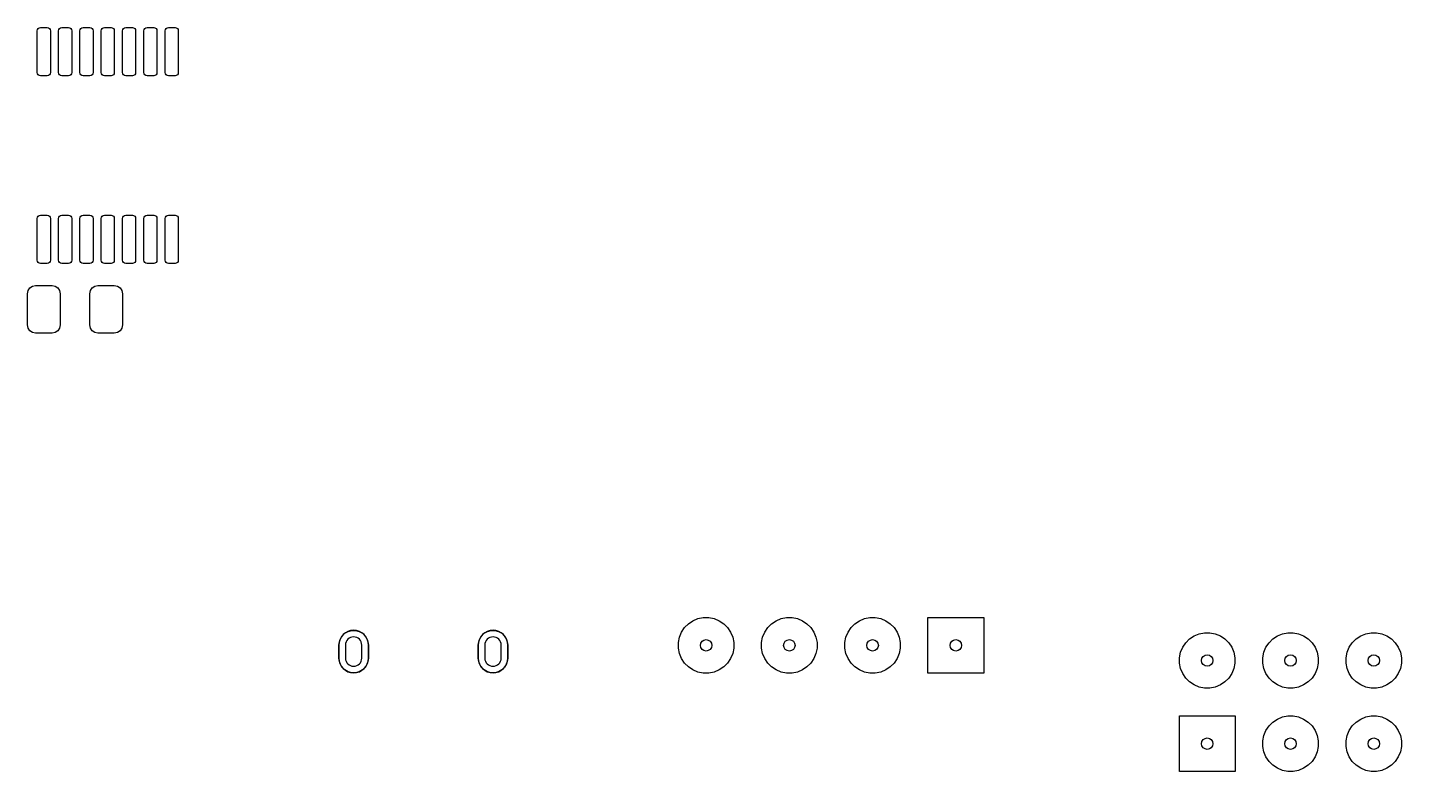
# Model space of a CAD drawing. Header units: inches. Extents: x 1.93 to 9.38, y -5.74 to -1.35.
# Drawn here: x 5.719 to 7.369, y -5.742 to -4.848 of the extents above; entities that cross this region are included whole.
import ezdxf

# ---------------------------------------------------------------- set-up
doc = ezdxf.new("R2010")
doc.units = ezdxf.units.IN
doc.header["$MEASUREMENT"] = 0
doc.layers.add('BLACK', color=250, linetype='CONTINUOUS')

msp = doc.modelspace()

# ---------------------------------------------------------------- linework, layer by layer
at = {"layer": 'BLACK', "linetype": 'CONTINUOUS'}
for p, q in [((5.7303, -4.8524), (5.7306, -4.8509)), ((5.7306, -4.8509), (5.7315, -4.8496)), ((5.7315, -4.8496), (5.7327, -4.8487)), ((5.7327, -4.8487), (5.7343, -4.8484)), ((5.7343, -4.8484), (5.7421, -4.8484)), ((5.7421, -4.8484), (5.7436, -4.8487)), ((5.7436, -4.8487), (5.7449, -4.8496)), ((5.7449, -4.8496), (5.7458, -4.8509)), ((5.7458, -4.8509), (5.7461, -4.8524)), ((5.7559, -4.8524), (5.7562, -4.8509)), ((5.7562, -4.8509), (5.7571, -4.8496)), ((5.7571, -4.8496), (5.7583, -4.8487)), ((5.7583, -4.8487), (5.7598, -4.8484)), ((5.7598, -4.8484), (5.7677, -4.8484)), ((5.7677, -4.8484), (5.7692, -4.8487)), ((5.7692, -4.8487), (5.7705, -4.8496)), ((5.7705, -4.8496), (5.7714, -4.8509)), ((5.7714, -4.8509), (5.7717, -4.8524)), ((5.7815, -4.8524), (5.7818, -4.8509)), ((5.7818, -4.8509), (5.7826, -4.8496)), ((5.7826, -4.8496), (5.7839, -4.8487)), ((5.7839, -4.8487), (5.7854, -4.8484)), ((5.7854, -4.8484), (5.7933, -4.8484)), ((5.7933, -4.8484), (5.7948, -4.8487)), ((5.7948, -4.8487), (5.7961, -4.8496)), ((5.7961, -4.8496), (5.7969, -4.8509)), ((5.7969, -4.8509), (5.7972, -4.8524)), ((5.8071, -4.8524), (5.8074, -4.8509)), ((5.8074, -4.8509), (5.8082, -4.8496)), ((5.8082, -4.8496), (5.8095, -4.8487)), ((5.8095, -4.8487), (5.811, -4.8484)), ((5.811, -4.8484), (5.8189, -4.8484)), ((5.8189, -4.8484), (5.8204, -4.8487)), ((5.8204, -4.8487), (5.8217, -4.8496)), ((5.8217, -4.8496), (5.8225, -4.8509)), ((5.8225, -4.8509), (5.8228, -4.8524)), ((5.8327, -4.8524), (5.833, -4.8509)), ((5.833, -4.8509), (5.8338, -4.8496)), ((5.8338, -4.8496), (5.8351, -4.8487)), ((5.8351, -4.8487), (5.8366, -4.8484)), ((5.8366, -4.8484), (5.8445, -4.8484)), ((5.8445, -4.8484), (5.846, -4.8487)), ((5.846, -4.8487), (5.8473, -4.8496)), ((5.8473, -4.8496), (5.8481, -4.8509)), ((5.8481, -4.8509), (5.8484, -4.8524)), ((5.8583, -4.8524), (5.8586, -4.8509)), ((5.8586, -4.8509), (5.8594, -4.8496)), ((5.8594, -4.8496), (5.8607, -4.8487)), ((5.8607, -4.8487), (5.8622, -4.8484)), ((5.8622, -4.8484), (5.8701, -4.8484)), ((5.8701, -4.8484), (5.8716, -4.8487)), ((5.8716, -4.8487), (5.8729, -4.8496)), ((5.8729, -4.8496), (5.8737, -4.8509)), ((5.8737, -4.8509), (5.874, -4.8524)), ((5.8839, -4.8524), (5.8842, -4.8509)), ((5.8842, -4.8509), (5.885, -4.8496)), ((5.885, -4.8496), (5.8863, -4.8487)), ((5.8863, -4.8487), (5.8878, -4.8484)), ((5.8878, -4.8484), (5.8957, -4.8484)), ((5.8957, -4.8484), (5.8972, -4.8487)), ((5.8972, -4.8487), (5.8985, -4.8496)), ((5.8985, -4.8496), (5.8993, -4.8509)), ((5.8993, -4.8509), (5.8996, -4.8524)), ((5.7303, -4.9026), (5.7303, -4.8524)), ((5.7461, -4.8524), (5.7461, -4.9026)), ((5.7559, -4.9026), (5.7559, -4.8524)), ((5.7717, -4.8524), (5.7717, -4.9026)), ((5.7815, -4.9026), (5.7815, -4.8524)), ((5.7972, -4.8524), (5.7972, -4.9026)), ((5.8071, -4.9026), (5.8071, -4.8524)), ((5.8228, -4.8524), (5.8228, -4.9026)), ((5.8327, -4.9026), (5.8327, -4.8524)), ((5.8484, -4.8524), (5.8484, -4.9026)), ((5.8583, -4.9026), (5.8583, -4.8524)), ((5.874, -4.8524), (5.874, -4.9026)), ((5.8839, -4.9026), (5.8839, -4.8524)), ((5.8996, -4.8524), (5.8996, -4.9026)), ((5.7306, -4.9041), (5.7303, -4.9026)), ((5.7315, -4.9053), (5.7306, -4.9041)), ((5.7327, -4.9062), (5.7315, -4.9053)), ((5.7343, -4.9065), (5.7327, -4.9062)), ((5.7421, -4.9065), (5.7343, -4.9065)), ((5.7436, -4.9062), (5.7421, -4.9065)), ((5.7449, -4.9053), (5.7436, -4.9062)), ((5.7458, -4.9041), (5.7449, -4.9053)), ((5.7461, -4.9026), (5.7458, -4.9041)), ((5.7562, -4.9041), (5.7559, -4.9026)), ((5.7571, -4.9053), (5.7562, -4.9041)), ((5.7583, -4.9062), (5.7571, -4.9053)), ((5.7598, -4.9065), (5.7583, -4.9062)), ((5.7677, -4.9065), (5.7598, -4.9065)), ((5.7692, -4.9062), (5.7677, -4.9065)), ((5.7705, -4.9053), (5.7692, -4.9062)), ((5.7714, -4.9041), (5.7705, -4.9053)), ((5.7717, -4.9026), (5.7714, -4.9041)), ((5.7818, -4.9041), (5.7815, -4.9026)), ((5.7826, -4.9053), (5.7818, -4.9041)), ((5.7839, -4.9062), (5.7826, -4.9053)), ((5.7854, -4.9065), (5.7839, -4.9062)), ((5.7933, -4.9065), (5.7854, -4.9065)), ((5.7948, -4.9062), (5.7933, -4.9065)), ((5.7961, -4.9053), (5.7948, -4.9062)), ((5.7969, -4.9041), (5.7961, -4.9053)), ((5.7972, -4.9026), (5.7969, -4.9041)), ((5.8074, -4.9041), (5.8071, -4.9026)), ((5.8082, -4.9053), (5.8074, -4.9041)), ((5.8095, -4.9062), (5.8082, -4.9053)), ((5.811, -4.9065), (5.8095, -4.9062)), ((5.8189, -4.9065), (5.811, -4.9065)), ((5.8204, -4.9062), (5.8189, -4.9065)), ((5.8217, -4.9053), (5.8204, -4.9062)), ((5.8225, -4.9041), (5.8217, -4.9053)), ((5.8228, -4.9026), (5.8225, -4.9041)), ((5.833, -4.9041), (5.8327, -4.9026)), ((5.8338, -4.9053), (5.833, -4.9041)), ((5.8351, -4.9062), (5.8338, -4.9053)), ((5.8366, -4.9065), (5.8351, -4.9062)), ((5.8445, -4.9065), (5.8366, -4.9065)), ((5.846, -4.9062), (5.8445, -4.9065)), ((5.8473, -4.9053), (5.846, -4.9062)), ((5.8481, -4.9041), (5.8473, -4.9053)), ((5.8484, -4.9026), (5.8481, -4.9041)), ((5.8586, -4.9041), (5.8583, -4.9026)), ((5.8594, -4.9053), (5.8586, -4.9041)), ((5.8607, -4.9062), (5.8594, -4.9053)), ((5.8622, -4.9065), (5.8607, -4.9062)), ((5.8701, -4.9065), (5.8622, -4.9065)), ((5.8716, -4.9062), (5.8701, -4.9065)), ((5.8729, -4.9053), (5.8716, -4.9062)), ((5.8737, -4.9041), (5.8729, -4.9053)), ((5.874, -4.9026), (5.8737, -4.9041)), ((5.8842, -4.9041), (5.8839, -4.9026)), ((5.885, -4.9053), (5.8842, -4.9041)), ((5.8863, -4.9062), (5.885, -4.9053)), ((5.8878, -4.9065), (5.8863, -4.9062)), ((5.8957, -4.9065), (5.8878, -4.9065)), ((5.8972, -4.9062), (5.8957, -4.9065)), ((5.8985, -4.9053), (5.8972, -4.9062)), ((5.8993, -4.9041), (5.8985, -4.9053)), ((5.8996, -4.9026), (5.8993, -4.9041)), ((5.7303, -5.0778), (5.7306, -5.0762)), ((5.7303, -5.128), (5.7303, -5.0778)), ((5.7306, -5.0762), (5.7315, -5.075)), ((5.7315, -5.075), (5.7327, -5.0741)), ((5.7327, -5.0741), (5.7343, -5.0738)), ((5.7343, -5.0738), (5.7421, -5.0738)), ((5.7421, -5.0738), (5.7436, -5.0741)), ((5.7436, -5.0741), (5.7449, -5.075)), ((5.7449, -5.075), (5.7458, -5.0762)), ((5.7458, -5.0762), (5.7461, -5.0778)), ((5.7461, -5.0778), (5.7461, -5.128)), ((5.7559, -5.0778), (5.7562, -5.0762)), ((5.7559, -5.128), (5.7559, -5.0778)), ((5.7562, -5.0762), (5.7571, -5.075)), ((5.7571, -5.075), (5.7583, -5.0741)), ((5.7583, -5.0741), (5.7598, -5.0738)), ((5.7598, -5.0738), (5.7677, -5.0738)), ((5.7677, -5.0738), (5.7692, -5.0741)), ((5.7692, -5.0741), (5.7705, -5.075)), ((5.7705, -5.075), (5.7714, -5.0762)), ((5.7714, -5.0762), (5.7717, -5.0778)), ((5.7717, -5.0778), (5.7717, -5.128)), ((5.7815, -5.0778), (5.7818, -5.0762)), ((5.7815, -5.128), (5.7815, -5.0778)), ((5.7818, -5.0762), (5.7826, -5.075)), ((5.7826, -5.075), (5.7839, -5.0741)), ((5.7839, -5.0741), (5.7854, -5.0738)), ((5.7854, -5.0738), (5.7933, -5.0738)), ((5.7933, -5.0738), (5.7948, -5.0741)), ((5.7948, -5.0741), (5.7961, -5.075)), ((5.7961, -5.075), (5.7969, -5.0762)), ((5.7969, -5.0762), (5.7972, -5.0778)), ((5.7972, -5.0778), (5.7972, -5.128)), ((5.8071, -5.0778), (5.8074, -5.0762)), ((5.8071, -5.128), (5.8071, -5.0778)), ((5.8074, -5.0762), (5.8082, -5.075)), ((5.8082, -5.075), (5.8095, -5.0741)), ((5.8095, -5.0741), (5.811, -5.0738)), ((5.811, -5.0738), (5.8189, -5.0738)), ((5.8189, -5.0738), (5.8204, -5.0741)), ((5.8204, -5.0741), (5.8217, -5.075)), ((5.8217, -5.075), (5.8225, -5.0762)), ((5.8225, -5.0762), (5.8228, -5.0778)), ((5.8228, -5.0778), (5.8228, -5.128)), ((5.8327, -5.0778), (5.833, -5.0762)), ((5.8327, -5.128), (5.8327, -5.0778)), ((5.833, -5.0762), (5.8338, -5.075)), ((5.8338, -5.075), (5.8351, -5.0741)), ((5.8351, -5.0741), (5.8366, -5.0738)), ((5.8366, -5.0738), (5.8445, -5.0738)), ((5.8445, -5.0738), (5.846, -5.0741)), ((5.846, -5.0741), (5.8473, -5.075)), ((5.8473, -5.075), (5.8481, -5.0762)), ((5.8481, -5.0762), (5.8484, -5.0778)), ((5.8484, -5.0778), (5.8484, -5.128)), ((5.8583, -5.0778), (5.8586, -5.0762)), ((5.8583, -5.128), (5.8583, -5.0778)), ((5.8586, -5.0762), (5.8594, -5.075)), ((5.8594, -5.075), (5.8607, -5.0741)), ((5.8607, -5.0741), (5.8622, -5.0738)), ((5.8622, -5.0738), (5.8701, -5.0738)), ((5.8701, -5.0738), (5.8716, -5.0741)), ((5.8716, -5.0741), (5.8729, -5.075)), ((5.8729, -5.075), (5.8737, -5.0762)), ((5.8737, -5.0762), (5.874, -5.0778)), ((5.874, -5.0778), (5.874, -5.128)), ((5.8839, -5.0778), (5.8842, -5.0762)), ((5.8839, -5.128), (5.8839, -5.0778)), ((5.8842, -5.0762), (5.885, -5.075)), ((5.885, -5.075), (5.8863, -5.0741)), ((5.8863, -5.0741), (5.8878, -5.0738)), ((5.8878, -5.0738), (5.8957, -5.0738)), ((5.8957, -5.0738), (5.8972, -5.0741)), ((5.8972, -5.0741), (5.8985, -5.075)), ((5.8985, -5.075), (5.8993, -5.0762)), ((5.8993, -5.0762), (5.8996, -5.0778)), ((5.8996, -5.0778), (5.8996, -5.128)), ((5.7306, -5.1295), (5.7303, -5.128)), ((5.7315, -5.1307), (5.7306, -5.1295)), ((5.7327, -5.1316), (5.7315, -5.1307)), ((5.7343, -5.1319), (5.7327, -5.1316)), ((5.7421, -5.1319), (5.7343, -5.1319)), ((5.7436, -5.1316), (5.7421, -5.1319)), ((5.7449, -5.1307), (5.7436, -5.1316)), ((5.7458, -5.1295), (5.7449, -5.1307)), ((5.7461, -5.128), (5.7458, -5.1295)), ((5.7562, -5.1295), (5.7559, -5.128)), ((5.7571, -5.1307), (5.7562, -5.1295)), ((5.7583, -5.1316), (5.7571, -5.1307)), ((5.7598, -5.1319), (5.7583, -5.1316)), ((5.7677, -5.1319), (5.7598, -5.1319)), ((5.7692, -5.1316), (5.7677, -5.1319)), ((5.7705, -5.1307), (5.7692, -5.1316)), ((5.7714, -5.1295), (5.7705, -5.1307)), ((5.7717, -5.128), (5.7714, -5.1295)), ((5.7818, -5.1295), (5.7815, -5.128)), ((5.7826, -5.1307), (5.7818, -5.1295)), ((5.7839, -5.1316), (5.7826, -5.1307)), ((5.7854, -5.1319), (5.7839, -5.1316)), ((5.7933, -5.1319), (5.7854, -5.1319)), ((5.7948, -5.1316), (5.7933, -5.1319)), ((5.7961, -5.1307), (5.7948, -5.1316)), ((5.7969, -5.1295), (5.7961, -5.1307)), ((5.7972, -5.128), (5.7969, -5.1295)), ((5.8074, -5.1295), (5.8071, -5.128)), ((5.8082, -5.1307), (5.8074, -5.1295)), ((5.8095, -5.1316), (5.8082, -5.1307)), ((5.811, -5.1319), (5.8095, -5.1316)), ((5.8189, -5.1319), (5.811, -5.1319)), ((5.8204, -5.1316), (5.8189, -5.1319)), ((5.8217, -5.1307), (5.8204, -5.1316)), ((5.8225, -5.1295), (5.8217, -5.1307)), ((5.8228, -5.128), (5.8225, -5.1295)), ((5.833, -5.1295), (5.8327, -5.128)), ((5.8338, -5.1307), (5.833, -5.1295)), ((5.8351, -5.1316), (5.8338, -5.1307)), ((5.8366, -5.1319), (5.8351, -5.1316)), ((5.8445, -5.1319), (5.8366, -5.1319)), ((5.846, -5.1316), (5.8445, -5.1319)), ((5.8473, -5.1307), (5.846, -5.1316)), ((5.8481, -5.1295), (5.8473, -5.1307)), ((5.8484, -5.128), (5.8481, -5.1295)), ((5.8586, -5.1295), (5.8583, -5.128)), ((5.8594, -5.1307), (5.8586, -5.1295)), ((5.8607, -5.1316), (5.8594, -5.1307)), ((5.8622, -5.1319), (5.8607, -5.1316)), ((5.8701, -5.1319), (5.8622, -5.1319)), ((5.8716, -5.1316), (5.8701, -5.1319)), ((5.8729, -5.1307), (5.8716, -5.1316)), ((5.8737, -5.1295), (5.8729, -5.1307)), ((5.874, -5.128), (5.8737, -5.1295)), ((5.8842, -5.1295), (5.8839, -5.128)), ((5.885, -5.1307), (5.8842, -5.1295)), ((5.8863, -5.1316), (5.885, -5.1307)), ((5.8878, -5.1319), (5.8863, -5.1316)), ((5.8957, -5.1319), (5.8878, -5.1319)), ((5.8972, -5.1316), (5.8957, -5.1319)), ((5.8985, -5.1307), (5.8972, -5.1316)), ((5.8993, -5.1295), (5.8985, -5.1307)), ((5.8996, -5.128), (5.8993, -5.1295)), ((5.7185, -5.1683), (5.7193, -5.1645)), ((5.7193, -5.1645), (5.7214, -5.1613)), ((5.7214, -5.1613), (5.7246, -5.1592)), ((5.7246, -5.1592), (5.7283, -5.1585)), ((5.7283, -5.1585), (5.748, -5.1585)), ((5.748, -5.1585), (5.7518, -5.1592)), ((5.7518, -5.1592), (5.755, -5.1613)), ((5.755, -5.1613), (5.7571, -5.1645)), ((5.7571, -5.1645), (5.7579, -5.1683)), ((5.7933, -5.1683), (5.7941, -5.1645)), ((5.7941, -5.1645), (5.7962, -5.1613)), ((5.7962, -5.1613), (5.7994, -5.1592)), ((5.7994, -5.1592), (5.8031, -5.1585)), ((5.8031, -5.1585), (5.8228, -5.1585)), ((5.8228, -5.1585), (5.8266, -5.1592)), ((5.8266, -5.1592), (5.8298, -5.1613)), ((5.8298, -5.1613), (5.8319, -5.1645)), ((5.8319, -5.1645), (5.8327, -5.1683)), ((5.7185, -5.2057), (5.7185, -5.1683)), ((5.7579, -5.1683), (5.7579, -5.2057)), ((5.7933, -5.2057), (5.7933, -5.1683)), ((5.8327, -5.1683), (5.8327, -5.2057)), ((5.7193, -5.2095), (5.7185, -5.2057)), ((5.7214, -5.2127), (5.7193, -5.2095)), ((5.7246, -5.2148), (5.7214, -5.2127)), ((5.755, -5.2127), (5.7518, -5.2148)), ((5.7571, -5.2095), (5.755, -5.2127)), ((5.7579, -5.2057), (5.7571, -5.2095)), ((5.7941, -5.2095), (5.7933, -5.2057)), ((5.7962, -5.2127), (5.7941, -5.2095)), ((5.7994, -5.2148), (5.7962, -5.2127)), ((5.8298, -5.2127), (5.8266, -5.2148)), ((5.8319, -5.2095), (5.8298, -5.2127)), ((5.8327, -5.2057), (5.8319, -5.2095)), ((5.7283, -5.2156), (5.7246, -5.2148)), ((5.748, -5.2156), (5.7283, -5.2156)), ((5.7518, -5.2148), (5.748, -5.2156)), ((5.8031, -5.2156), (5.7994, -5.2148)), ((5.8228, -5.2156), (5.8031, -5.2156)), ((5.8266, -5.2148), (5.8228, -5.2156)), ((6.5122, -5.5647), (6.5177, -5.561)), ((6.5177, -5.561), (6.5238, -5.5585)), ((6.5238, -5.5585), (6.5302, -5.5572)), ((6.5302, -5.5572), (6.5367, -5.5572)), ((6.5367, -5.5572), (6.5432, -5.5585)), ((6.5432, -5.5585), (6.5492, -5.561)), ((6.5492, -5.561), (6.5547, -5.5647)), ((6.6122, -5.5647), (6.6177, -5.561)), ((6.6177, -5.561), (6.6238, -5.5585)), ((6.6238, -5.5585), (6.6302, -5.5572)), ((6.6302, -5.5572), (6.6367, -5.5572)), ((6.6367, -5.5572), (6.6432, -5.5585)), ((6.6432, -5.5585), (6.6492, -5.561)), ((6.6492, -5.561), (6.6547, -5.5647)), ((6.7122, -5.5647), (6.7177, -5.561)), ((6.7177, -5.561), (6.7238, -5.5585)), ((6.7238, -5.5585), (6.7302, -5.5572)), ((6.7302, -5.5572), (6.7367, -5.5572)), ((6.7367, -5.5572), (6.7432, -5.5585)), ((6.7432, -5.5585), (6.7492, -5.561)), ((6.7492, -5.561), (6.7547, -5.5647)), ((6.8, -5.624), (6.8, -5.5571)), ((6.8, -5.5571), (6.8669, -5.5571)), ((6.8669, -5.5571), (6.8669, -5.624)), ((6.0962, -5.5794), (6.0995, -5.5761)), ((6.0995, -5.5761), (6.1035, -5.5738)), ((6.1035, -5.5738), (6.1079, -5.5726)), ((6.1079, -5.5726), (6.1125, -5.5726)), ((6.1125, -5.5726), (6.117, -5.5738)), ((6.117, -5.5738), (6.121, -5.5761)), ((6.121, -5.5761), (6.1243, -5.5794)), ((6.2635, -5.5794), (6.2668, -5.5761)), ((6.2668, -5.5761), (6.2708, -5.5738)), ((6.2708, -5.5738), (6.2752, -5.5726)), ((6.2752, -5.5726), (6.2799, -5.5726)), ((6.2799, -5.5726), (6.2843, -5.5738)), ((6.2843, -5.5738), (6.2883, -5.5761)), ((6.2883, -5.5761), (6.2916, -5.5794)), ((6.5014, -5.5808), (6.504, -5.5748)), ((6.504, -5.5748), (6.5076, -5.5693)), ((6.5076, -5.5693), (6.5122, -5.5647)), ((6.5547, -5.5647), (6.5593, -5.5693)), ((6.5593, -5.5693), (6.563, -5.5748)), ((6.563, -5.5748), (6.5655, -5.5808)), ((6.6014, -5.5808), (6.604, -5.5748)), ((6.604, -5.5748), (6.6076, -5.5693)), ((6.6076, -5.5693), (6.6122, -5.5647)), ((6.6547, -5.5647), (6.6593, -5.5693)), ((6.6593, -5.5693), (6.663, -5.5748)), ((6.663, -5.5748), (6.6655, -5.5808)), ((6.7014, -5.5808), (6.704, -5.5748)), ((6.704, -5.5748), (6.7076, -5.5693)), ((6.7076, -5.5693), (6.7122, -5.5647)), ((6.7547, -5.5647), (6.7593, -5.5693)), ((6.7593, -5.5693), (6.763, -5.5748)), ((6.763, -5.5748), (6.7655, -5.5808)), ((7.1197, -5.5791), (7.1257, -5.5766)), ((7.1257, -5.5766), (7.1322, -5.5754)), ((7.1322, -5.5754), (7.1387, -5.5754)), ((7.1387, -5.5754), (7.1451, -5.5766)), ((7.1451, -5.5766), (7.1512, -5.5791)), ((7.2197, -5.5791), (7.2257, -5.5766)), ((7.2257, -5.5766), (7.2322, -5.5754)), ((7.2322, -5.5754), (7.2387, -5.5754)), ((7.2387, -5.5754), (7.2451, -5.5766)), ((7.2451, -5.5766), (7.2512, -5.5791)), ((7.3197, -5.5791), (7.3257, -5.5766)), ((7.3257, -5.5766), (7.3322, -5.5754)), ((7.3322, -5.5754), (7.3387, -5.5754)), ((7.3387, -5.5754), (7.3451, -5.5766)), ((7.3451, -5.5766), (7.3512, -5.5791)), ((6.0925, -5.5902), (6.0927, -5.5878)), ((6.0925, -5.6059), (6.0925, -5.5902)), ((6.0925, -5.5902), (6.0925, -5.6059)), ((6.0927, -5.5878), (6.0939, -5.5834)), ((6.0939, -5.5834), (6.0962, -5.5794)), ((6.1243, -5.5794), (6.1266, -5.5834)), ((6.1266, -5.5834), (6.1278, -5.5878)), ((6.1278, -5.5878), (6.128, -5.5902)), ((6.128, -5.5902), (6.128, -5.6059)), ((6.128, -5.6059), (6.128, -5.5902)), ((6.2598, -5.5902), (6.26, -5.5878)), ((6.2598, -5.6059), (6.2598, -5.5902)), ((6.2598, -5.5902), (6.2598, -5.6059)), ((6.26, -5.5878), (6.2612, -5.5834)), ((6.2612, -5.5834), (6.2635, -5.5794)), ((6.2916, -5.5794), (6.2939, -5.5834)), ((6.2939, -5.5834), (6.2951, -5.5878)), ((6.2951, -5.5878), (6.2953, -5.5902)), ((6.2953, -5.5902), (6.2953, -5.6059)), ((6.2953, -5.6059), (6.2953, -5.5902)), ((6.5002, -5.5873), (6.5014, -5.5808)), ((6.5002, -5.5938), (6.5002, -5.5873)), ((6.5014, -5.6003), (6.5002, -5.5938)), ((6.5655, -5.5808), (6.5668, -5.5873)), ((6.5668, -5.5938), (6.5655, -5.6003)), ((6.5668, -5.5873), (6.5668, -5.5938)), ((6.6002, -5.5873), (6.6014, -5.5808)), ((6.6002, -5.5938), (6.6002, -5.5873)), ((6.6014, -5.6003), (6.6002, -5.5938)), ((6.6655, -5.5808), (6.6668, -5.5873)), ((6.6668, -5.5938), (6.6655, -5.6003)), ((6.6668, -5.5873), (6.6668, -5.5938)), ((6.7002, -5.5873), (6.7014, -5.5808)), ((6.7002, -5.5938), (6.7002, -5.5873)), ((6.7014, -5.6003), (6.7002, -5.5938)), ((6.7655, -5.5808), (6.7668, -5.5873)), ((6.7668, -5.5938), (6.7655, -5.6003)), ((6.7668, -5.5873), (6.7668, -5.5938)), ((7.1034, -5.5989), (7.1059, -5.5929)), ((7.1059, -5.5929), (7.1096, -5.5874)), ((7.1096, -5.5874), (7.1142, -5.5828)), ((7.1142, -5.5828), (7.1197, -5.5791)), ((7.1512, -5.5791), (7.1567, -5.5828)), ((7.1567, -5.5828), (7.1613, -5.5874)), ((7.1613, -5.5874), (7.1649, -5.5929)), ((7.1649, -5.5929), (7.1675, -5.5989)), ((7.2034, -5.5989), (7.2059, -5.5929)), ((7.2059, -5.5929), (7.2096, -5.5874)), ((7.2096, -5.5874), (7.2142, -5.5828)), ((7.2142, -5.5828), (7.2197, -5.5791)), ((7.2512, -5.5791), (7.2567, -5.5828)), ((7.2567, -5.5828), (7.2613, -5.5874)), ((7.2613, -5.5874), (7.2649, -5.5929)), ((7.2649, -5.5929), (7.2675, -5.5989)), ((7.3034, -5.5989), (7.3059, -5.5929)), ((7.3059, -5.5929), (7.3096, -5.5874)), ((7.3096, -5.5874), (7.3142, -5.5828)), ((7.3142, -5.5828), (7.3197, -5.5791)), ((7.3512, -5.5791), (7.3567, -5.5828)), ((7.3567, -5.5828), (7.3613, -5.5874)), ((7.3613, -5.5874), (7.3649, -5.5929)), ((7.3649, -5.5929), (7.3675, -5.5989)), ((6.0927, -5.6082), (6.0925, -5.6059)), ((6.0939, -5.6127), (6.0927, -5.6082)), ((6.1278, -5.6082), (6.1266, -5.6127)), ((6.128, -5.6059), (6.1278, -5.6082)), ((6.26, -5.6082), (6.2598, -5.6059)), ((6.2612, -5.6127), (6.26, -5.6082)), ((6.2951, -5.6082), (6.2939, -5.6127)), ((6.2953, -5.6059), (6.2951, -5.6082)), ((6.504, -5.6063), (6.5014, -5.6003)), ((6.5076, -5.6118), (6.504, -5.6063)), ((6.563, -5.6063), (6.5593, -5.6118)), ((6.5655, -5.6003), (6.563, -5.6063)), ((6.604, -5.6063), (6.6014, -5.6003)), ((6.6076, -5.6118), (6.604, -5.6063)), ((6.663, -5.6063), (6.6593, -5.6118)), ((6.6655, -5.6003), (6.663, -5.6063)), ((6.704, -5.6063), (6.7014, -5.6003)), ((6.7076, -5.6118), (6.704, -5.6063)), ((6.763, -5.6063), (6.7593, -5.6118)), ((6.7655, -5.6003), (6.763, -5.6063)), ((7.1021, -5.6054), (7.1034, -5.5989)), ((7.1021, -5.6119), (7.1021, -5.6054)), ((7.1675, -5.5989), (7.1687, -5.6054)), ((7.1687, -5.6054), (7.1687, -5.6119)), ((7.2021, -5.6054), (7.2034, -5.5989)), ((7.2021, -5.6119), (7.2021, -5.6054)), ((7.2675, -5.5989), (7.2687, -5.6054)), ((7.2687, -5.6054), (7.2687, -5.6119)), ((7.3021, -5.6054), (7.3034, -5.5989)), ((7.3021, -5.6119), (7.3021, -5.6054)), ((7.3675, -5.5989), (7.3687, -5.6054)), ((7.3687, -5.6054), (7.3687, -5.6119)), ((6.0962, -5.6167), (6.0939, -5.6127)), ((6.0995, -5.62), (6.0962, -5.6167)), ((6.1035, -5.6223), (6.0995, -5.62)), ((6.1079, -5.6235), (6.1035, -5.6223)), ((6.1125, -5.6235), (6.1079, -5.6235)), ((6.117, -5.6223), (6.1125, -5.6235)), ((6.121, -5.62), (6.117, -5.6223)), ((6.1243, -5.6167), (6.121, -5.62)), ((6.1266, -5.6127), (6.1243, -5.6167)), ((6.2635, -5.6167), (6.2612, -5.6127)), ((6.2668, -5.62), (6.2635, -5.6167)), ((6.2708, -5.6223), (6.2668, -5.62)), ((6.2752, -5.6235), (6.2708, -5.6223)), ((6.2799, -5.6235), (6.2752, -5.6235)), ((6.2843, -5.6223), (6.2799, -5.6235)), ((6.2883, -5.62), (6.2843, -5.6223)), ((6.2916, -5.6167), (6.2883, -5.62)), ((6.2939, -5.6127), (6.2916, -5.6167)), ((6.5122, -5.6164), (6.5076, -5.6118)), ((6.5177, -5.6201), (6.5122, -5.6164)), ((6.5238, -5.6226), (6.5177, -5.6201)), ((6.5302, -5.6239), (6.5238, -5.6226)), ((6.5367, -5.6239), (6.5302, -5.6239)), ((6.5432, -5.6226), (6.5367, -5.6239)), ((6.5492, -5.6201), (6.5432, -5.6226)), ((6.5547, -5.6164), (6.5492, -5.6201)), ((6.5593, -5.6118), (6.5547, -5.6164)), ((6.6122, -5.6164), (6.6076, -5.6118)), ((6.6177, -5.6201), (6.6122, -5.6164)), ((6.6238, -5.6226), (6.6177, -5.6201)), ((6.6302, -5.6239), (6.6238, -5.6226)), ((6.6367, -5.6239), (6.6302, -5.6239)), ((6.6432, -5.6226), (6.6367, -5.6239)), ((6.6492, -5.6201), (6.6432, -5.6226)), ((6.6547, -5.6164), (6.6492, -5.6201)), ((6.6593, -5.6118), (6.6547, -5.6164)), ((6.7122, -5.6164), (6.7076, -5.6118)), ((6.7177, -5.6201), (6.7122, -5.6164)), ((6.7238, -5.6226), (6.7177, -5.6201)), ((6.7302, -5.6239), (6.7238, -5.6226)), ((6.7367, -5.6239), (6.7302, -5.6239)), ((6.7432, -5.6226), (6.7367, -5.6239)), ((6.7492, -5.6201), (6.7432, -5.6226)), ((6.7547, -5.6164), (6.7492, -5.6201)), ((6.7593, -5.6118), (6.7547, -5.6164)), ((6.8669, -5.624), (6.8, -5.624)), ((7.1034, -5.6184), (7.1021, -5.6119)), ((7.1059, -5.6244), (7.1034, -5.6184)), ((7.1096, -5.6299), (7.1059, -5.6244)), ((7.1649, -5.6244), (7.1613, -5.6299)), ((7.1675, -5.6184), (7.1649, -5.6244)), ((7.1687, -5.6119), (7.1675, -5.6184)), ((7.2034, -5.6184), (7.2021, -5.6119)), ((7.2059, -5.6244), (7.2034, -5.6184)), ((7.2096, -5.6299), (7.2059, -5.6244)), ((7.2649, -5.6244), (7.2613, -5.6299)), ((7.2675, -5.6184), (7.2649, -5.6244)), ((7.2687, -5.6119), (7.2675, -5.6184)), ((7.3034, -5.6184), (7.3021, -5.6119)), ((7.3059, -5.6244), (7.3034, -5.6184)), ((7.3096, -5.6299), (7.3059, -5.6244)), ((7.3649, -5.6244), (7.3613, -5.6299)), ((7.3675, -5.6184), (7.3649, -5.6244)), ((7.3687, -5.6119), (7.3675, -5.6184)), ((7.1142, -5.6345), (7.1096, -5.6299)), ((7.1197, -5.6382), (7.1142, -5.6345)), ((7.1257, -5.6407), (7.1197, -5.6382)), ((7.1322, -5.642), (7.1257, -5.6407)), ((7.1387, -5.642), (7.1322, -5.642)), ((7.1451, -5.6407), (7.1387, -5.642)), ((7.1512, -5.6382), (7.1451, -5.6407)), ((7.1567, -5.6345), (7.1512, -5.6382)), ((7.1613, -5.6299), (7.1567, -5.6345)), ((7.2142, -5.6345), (7.2096, -5.6299)), ((7.2197, -5.6382), (7.2142, -5.6345)), ((7.2257, -5.6407), (7.2197, -5.6382)), ((7.2322, -5.642), (7.2257, -5.6407)), ((7.2387, -5.642), (7.2322, -5.642)), ((7.2451, -5.6407), (7.2387, -5.642)), ((7.2512, -5.6382), (7.2451, -5.6407)), ((7.2567, -5.6345), (7.2512, -5.6382)), ((7.2613, -5.6299), (7.2567, -5.6345)), ((7.3142, -5.6345), (7.3096, -5.6299)), ((7.3197, -5.6382), (7.3142, -5.6345)), ((7.3257, -5.6407), (7.3197, -5.6382)), ((7.3322, -5.642), (7.3257, -5.6407)), ((7.3387, -5.642), (7.3322, -5.642)), ((7.3451, -5.6407), (7.3387, -5.642)), ((7.3512, -5.6382), (7.3451, -5.6407)), ((7.3567, -5.6345), (7.3512, -5.6382)), ((7.3613, -5.6299), (7.3567, -5.6345)), ((7.102, -5.7421), (7.102, -5.6752)), ((7.102, -5.6752), (7.1689, -5.6752)), ((7.1689, -5.6752), (7.1689, -5.7421)), ((7.2197, -5.6791), (7.2257, -5.6766)), ((7.2257, -5.6766), (7.2322, -5.6754)), ((7.2322, -5.6754), (7.2387, -5.6754)), ((7.2387, -5.6754), (7.2451, -5.6766)), ((7.2451, -5.6766), (7.2512, -5.6791)), ((7.3197, -5.6791), (7.3257, -5.6766)), ((7.3257, -5.6766), (7.3322, -5.6754)), ((7.3322, -5.6754), (7.3387, -5.6754)), ((7.3387, -5.6754), (7.3451, -5.6766)), ((7.3451, -5.6766), (7.3512, -5.6791)), ((7.2034, -5.6989), (7.2059, -5.6929)), ((7.2059, -5.6929), (7.2096, -5.6874)), ((7.2096, -5.6874), (7.2142, -5.6828)), ((7.2142, -5.6828), (7.2197, -5.6791)), ((7.2512, -5.6791), (7.2567, -5.6828)), ((7.2567, -5.6828), (7.2613, -5.6874)), ((7.2613, -5.6874), (7.2649, -5.6929)), ((7.2649, -5.6929), (7.2675, -5.6989)), ((7.3034, -5.6989), (7.3059, -5.6929)), ((7.3059, -5.6929), (7.3096, -5.6874)), ((7.3096, -5.6874), (7.3142, -5.6828)), ((7.3142, -5.6828), (7.3197, -5.6791)), ((7.3512, -5.6791), (7.3567, -5.6828)), ((7.3567, -5.6828), (7.3613, -5.6874)), ((7.3613, -5.6874), (7.3649, -5.6929)), ((7.3649, -5.6929), (7.3675, -5.6989)), ((7.2021, -5.7054), (7.2034, -5.6989)), ((7.2021, -5.7119), (7.2021, -5.7054)), ((7.2675, -5.6989), (7.2687, -5.7054)), ((7.2687, -5.7054), (7.2687, -5.7119)), ((7.3021, -5.7054), (7.3034, -5.6989)), ((7.3021, -5.7119), (7.3021, -5.7054)), ((7.3675, -5.6989), (7.3687, -5.7054)), ((7.3687, -5.7054), (7.3687, -5.7119)), ((7.2034, -5.7184), (7.2021, -5.7119)), ((7.2059, -5.7244), (7.2034, -5.7184)), ((7.2096, -5.7299), (7.2059, -5.7244)), ((7.2649, -5.7244), (7.2613, -5.7299)), ((7.2675, -5.7184), (7.2649, -5.7244)), ((7.2687, -5.7119), (7.2675, -5.7184)), ((7.3034, -5.7184), (7.3021, -5.7119)), ((7.3059, -5.7244), (7.3034, -5.7184)), ((7.3096, -5.7299), (7.3059, -5.7244)), ((7.3649, -5.7244), (7.3613, -5.7299)), ((7.3675, -5.7184), (7.3649, -5.7244)), ((7.3687, -5.7119), (7.3675, -5.7184)), ((7.1689, -5.7421), (7.102, -5.7421)), ((7.2142, -5.7345), (7.2096, -5.7299)), ((7.2197, -5.7382), (7.2142, -5.7345)), ((7.2257, -5.7407), (7.2197, -5.7382)), ((7.2322, -5.742), (7.2257, -5.7407)), ((7.2387, -5.742), (7.2322, -5.742)), ((7.2451, -5.7407), (7.2387, -5.742)), ((7.2512, -5.7382), (7.2451, -5.7407)), ((7.2567, -5.7345), (7.2512, -5.7382)), ((7.2613, -5.7299), (7.2567, -5.7345)), ((7.3142, -5.7345), (7.3096, -5.7299)), ((7.3197, -5.7382), (7.3142, -5.7345)), ((7.3257, -5.7407), (7.3197, -5.7382)), ((7.3322, -5.742), (7.3257, -5.7407)), ((7.3387, -5.742), (7.3322, -5.742)), ((7.3451, -5.7407), (7.3387, -5.742)), ((7.3512, -5.7382), (7.3451, -5.7407)), ((7.3567, -5.7345), (7.3512, -5.7382)), ((7.3613, -5.7299), (7.3567, -5.7345))]:
    msp.add_line(p, q, dxfattribs=at)
at = {"layer": 'BLACK'}
for centre in [(6.5335, -5.5906), (6.6335, -5.5906), (6.7335, -5.5906), (6.8335, -5.5906), (7.1354, -5.6087), (7.2354, -5.6087), (7.3354, -5.6087), (7.1354, -5.7087), (7.2354, -5.7087), (7.3354, -5.7087)]:
    msp.add_circle(centre, 0.00689, dxfattribs=at)
for centre, start, end in [((6.1102, -5.5902), 0, 180), ((6.2776, -5.5902), 0, 180), ((6.1102, -5.6059), -180, 0), ((6.2776, -5.6059), -180, 0)]:
    msp.add_arc(centre, 0.0177, start, end, dxfattribs=at)
at = {"layer": 'WHITE', "linetype": 'CONTINUOUS'}
for p, q in [((6.1004, -5.5902), (6.1004, -5.6059)), ((6.1201, -5.6059), (6.1201, -5.5902)), ((6.2677, -5.5902), (6.2677, -5.6059)), ((6.2874, -5.6059), (6.2874, -5.5902))]:
    msp.add_line(p, q, dxfattribs=at)
at = {"layer": 'WHITE'}
for centre in [(6.5335, -5.5906), (6.6335, -5.5906), (6.7335, -5.5906), (6.8335, -5.5906), (7.1354, -5.6087), (7.2354, -5.6087), (7.3354, -5.6087), (7.1354, -5.7087), (7.2354, -5.7087), (7.3354, -5.7087)]:
    msp.add_circle(centre, 0.00689, dxfattribs=at)
for centre, start, end in [((6.1102, -5.5902), 0, 180), ((6.2776, -5.5902), 0, 180), ((6.1102, -5.6059), -180, 0), ((6.2776, -5.6059), -180, 0)]:
    msp.add_arc(centre, 0.00984, start, end, dxfattribs=at)

doc.saveas('drawing.dxf')
